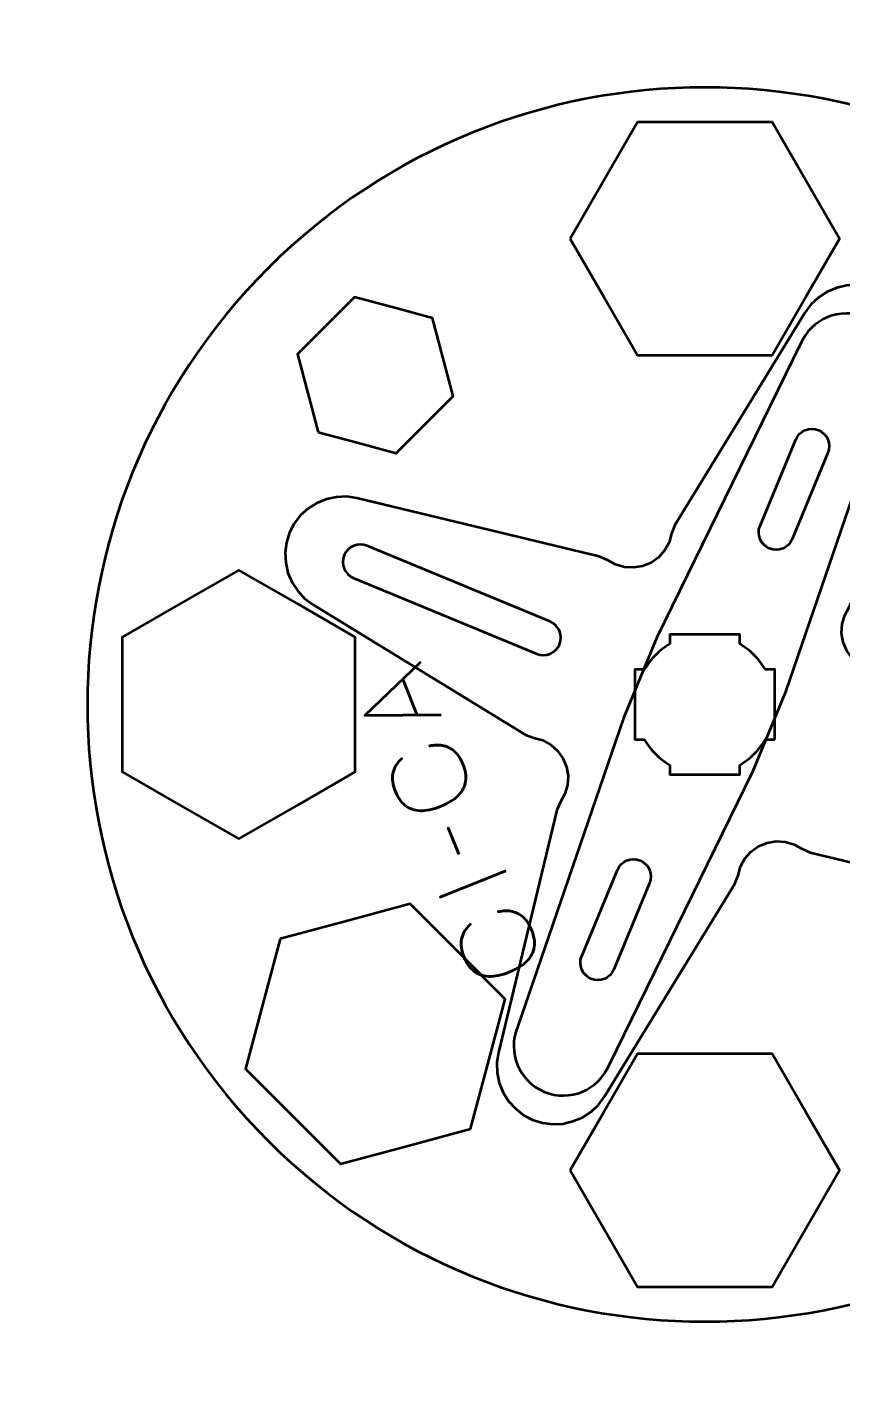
# Model space of a CAD drawing. Header units: centimetres. Extents: x -22.2 to 28.4, y -19.5 to -10.2.
# Drawn here: x 16.59 to 20.09, y -17.76 to -11.94 of the extents above; entities that cross this region are included whole.
import ezdxf

# ---------------------------------------------------------------- set-up
doc = ezdxf.new("R2010")
doc.units = ezdxf.units.CM
doc.header["$MEASUREMENT"] = 0
doc.layers.add('Layer 1', color=7, linetype='Continuous')

msp = doc.modelspace()

# ---------------------------------------------------------------- linework, layer by layer
at = {"layer": 'Layer 1', "lineweight": 53}
for points, knots in [([(17.62617, -12.97616), (18.66087, -11.94146), (20.33911, -11.94146), (21.37384, -12.97619), (21.37384, -12.97619), (22.40854, -14.01089), (22.40854, -15.68913), (21.37384, -16.72383), (21.37384, -16.72383), (20.33911, -17.75855), (18.66087, -17.75855), (17.62617, -16.72385), (17.62617, -16.72385), (16.59144, -15.68913), (16.59144, -14.01089), (17.62617, -12.97616)], [0, 0, 0, 0, 0.25, 0.25, 0.25, 0.25, 0.5, 0.5, 0.5, 0.5, 0.75, 0.75, 0.75, 0.75, 1, 1, 1, 1]), ([(18.92264, -12.85001), (18.92264, -12.85001), (19.06698, -12.60001), (19.06698, -12.60001), (19.06698, -12.60001), (19.06698, -12.60001), (19.21132, -12.35001), (19.21132, -12.35001), (19.21132, -12.35001), (19.21132, -12.35001), (19.49999, -12.35001), (19.49999, -12.35001), (19.49999, -12.35001), (19.49999, -12.35001), (19.78866, -12.35001), (19.78866, -12.35001), (19.78866, -12.35001), (19.78866, -12.35001), (19.933, -12.60001), (19.933, -12.60001), (19.933, -12.60001), (19.933, -12.60001), (20.07734, -12.85001), (20.07734, -12.85001), (20.07734, -12.85001), (20.07734, -12.85001), (19.933, -13.10001), (19.933, -13.10001), (19.933, -13.10001), (19.933, -13.10001), (19.78866, -13.35001), (19.78866, -13.35001), (19.78866, -13.35001), (19.78866, -13.35001), (19.49999, -13.35001), (19.49999, -13.35001), (19.49999, -13.35001), (19.49999, -13.35001), (19.21132, -13.35001), (19.21132, -13.35001), (19.21132, -13.35001), (19.21132, -13.35001), (19.06698, -13.10001), (19.06698, -13.10001), (19.06698, -13.10001), (19.06698, -13.10001), (18.92264, -12.85001), (18.92264, -12.85001)], [0, 0, 0, 0, 0.0833333, 0.0833333, 0.0833333, 0.0833333, 0.1666667, 0.1666667, 0.1666667, 0.1666667, 0.25, 0.25, 0.25, 0.25, 0.3333333, 0.3333333, 0.3333333, 0.3333333, 0.4166667, 0.4166667, 0.4166667, 0.4166667, 0.5, 0.5, 0.5, 0.5, 0.5833333, 0.5833333, 0.5833333, 0.5833333, 0.6666667, 0.6666667, 0.6666667, 0.6666667, 0.75, 0.75, 0.75, 0.75, 0.8333333, 0.8333333, 0.8333333, 0.8333333, 0.9166667, 0.9166667, 0.9166667, 0.9166667, 1, 1, 1, 1]), ([(17.84083, -13.68075), (17.84083, -13.68075), (17.796, -13.51345), (17.796, -13.51345), (17.796, -13.51345), (17.796, -13.51345), (17.75117, -13.34614), (17.75117, -13.34614), (17.75117, -13.34614), (17.75117, -13.34614), (17.87365, -13.22367), (17.87365, -13.22367), (17.87365, -13.22367), (17.87365, -13.22367), (17.99612, -13.10119), (17.99612, -13.10119), (17.99612, -13.10119), (17.99612, -13.10119), (18.16343, -13.14602), (18.16343, -13.14602), (18.16343, -13.14602), (18.16343, -13.14602), (18.33073, -13.19085), (18.33073, -13.19085), (18.33073, -13.19085), (18.33073, -13.19085), (18.37556, -13.35815), (18.37556, -13.35815), (18.37556, -13.35815), (18.37556, -13.35815), (18.42039, -13.52546), (18.42039, -13.52546), (18.42039, -13.52546), (18.42039, -13.52546), (18.29791, -13.64793), (18.29791, -13.64793), (18.29791, -13.64793), (18.29791, -13.64793), (18.17544, -13.77041), (18.17544, -13.77041), (18.17544, -13.77041), (18.17544, -13.77041), (18.00813, -13.72558), (18.00813, -13.72558), (18.00813, -13.72558), (18.00813, -13.72558), (17.84083, -13.68075), (17.84083, -13.68075)], [0, 0, 0, 0, 0.0833333, 0.0833333, 0.0833333, 0.0833333, 0.1666667, 0.1666667, 0.1666667, 0.1666667, 0.25, 0.25, 0.25, 0.25, 0.3333333, 0.3333333, 0.3333333, 0.3333333, 0.4166667, 0.4166667, 0.4166667, 0.4166667, 0.5, 0.5, 0.5, 0.5, 0.5833333, 0.5833333, 0.5833333, 0.5833333, 0.6666667, 0.6666667, 0.6666667, 0.6666667, 0.75, 0.75, 0.75, 0.75, 0.8333333, 0.8333333, 0.8333333, 0.8333333, 0.9166667, 0.9166667, 0.9166667, 0.9166667, 1, 1, 1, 1]), ([(19.73684, -14.0822), (19.72099, -14.12046), (19.73917, -14.16435), (19.77743, -14.18019), (19.77743, -14.18019), (19.81568, -14.19604), (19.85957, -14.17786), (19.87542, -14.1396), (19.87542, -14.1396), (19.87542, -14.1396), (20.02849, -13.77005), (20.02849, -13.77005), (20.02849, -13.77005), (20.04434, -13.73179), (20.02616, -13.68791), (19.9879, -13.67206), (19.9879, -13.67206), (19.94964, -13.65621), (19.90576, -13.67439), (19.88991, -13.71265), (19.88991, -13.71265), (19.88991, -13.71265), (19.73684, -14.0822), (19.73684, -14.0822)], [0, 0, 0, 0, 0.1666667, 0.1666667, 0.1666667, 0.1666667, 0.3333333, 0.3333333, 0.3333333, 0.3333333, 0.5, 0.5, 0.5, 0.5, 0.6666667, 0.6666667, 0.6666667, 0.6666667, 0.8333333, 0.8333333, 0.8333333, 0.8333333, 1, 1, 1, 1]), ([(18.83577, -14.49369), (18.87402, -14.50954), (18.8922, -14.55342), (18.87636, -14.59168), (18.87636, -14.59168), (18.86051, -14.62994), (18.81662, -14.64812), (18.77836, -14.63227), (18.77836, -14.63227), (18.77836, -14.63227), (17.99307, -14.30699), (17.99307, -14.30699), (17.99307, -14.30699), (17.95481, -14.29114), (17.93663, -14.24726), (17.95248, -14.209), (17.95248, -14.209), (17.96832, -14.17074), (18.01221, -14.15256), (18.05047, -14.16841), (18.05047, -14.16841), (18.05047, -14.16841), (18.83577, -14.49369), (18.83577, -14.49369)], [0, 0, 0, 0, 0.1666667, 0.1666667, 0.1666667, 0.1666667, 0.3333333, 0.3333333, 0.3333333, 0.3333333, 0.5, 0.5, 0.5, 0.5, 0.6666667, 0.6666667, 0.6666667, 0.6666667, 0.8333333, 0.8333333, 0.8333333, 0.8333333, 1, 1, 1, 1]), ([(17.49999, -15.42736), (17.49999, -15.42736), (17.24999, -15.28302), (17.24999, -15.28302), (17.24999, -15.28302), (17.24999, -15.28302), (16.99999, -15.13868), (16.99999, -15.13868), (16.99999, -15.13868), (16.99999, -15.13868), (16.99999, -14.85001), (16.99999, -14.85001), (16.99999, -14.85001), (16.99999, -14.85001), (16.99999, -14.56134), (16.99999, -14.56134), (16.99999, -14.56134), (16.99999, -14.56134), (17.24999, -14.417), (17.24999, -14.417), (17.24999, -14.417), (17.24999, -14.417), (17.49999, -14.27266), (17.49999, -14.27266), (17.49999, -14.27266), (17.49999, -14.27266), (17.74999, -14.417), (17.74999, -14.417), (17.74999, -14.417), (17.74999, -14.417), (17.99999, -14.56134), (17.99999, -14.56134), (17.99999, -14.56134), (17.99999, -14.56134), (17.99999, -14.85001), (17.99999, -14.85001), (17.99999, -14.85001), (17.99999, -14.85001), (17.99999, -15.13868), (17.99999, -15.13868), (17.99999, -15.13868), (17.99999, -15.13868), (17.74999, -15.28302), (17.74999, -15.28302), (17.74999, -15.28302), (17.74999, -15.28302), (17.49999, -15.42736), (17.49999, -15.42736)], [0, 0, 0, 0, 0.0833333, 0.0833333, 0.0833333, 0.0833333, 0.1666667, 0.1666667, 0.1666667, 0.1666667, 0.25, 0.25, 0.25, 0.25, 0.3333333, 0.3333333, 0.3333333, 0.3333333, 0.4166667, 0.4166667, 0.4166667, 0.4166667, 0.5, 0.5, 0.5, 0.5, 0.5833333, 0.5833333, 0.5833333, 0.5833333, 0.6666667, 0.6666667, 0.6666667, 0.6666667, 0.75, 0.75, 0.75, 0.75, 0.8333333, 0.8333333, 0.8333333, 0.8333333, 0.9166667, 0.9166667, 0.9166667, 0.9166667, 1, 1, 1, 1]), ([(19.79996, -15.00004), (19.79996, -15.00004), (19.75976, -15.00004), (19.75976, -15.00004), (19.75976, -15.00004), (19.73343, -15.04556), (19.69547, -15.08349), (19.64996, -15.10982), (19.64996, -15.10982), (19.64996, -15.10982), (19.64996, -15.15004), (19.64996, -15.15004), (19.64996, -15.15004), (19.64996, -15.15004), (19.34996, -15.15004), (19.34996, -15.15004), (19.34996, -15.15004), (19.34996, -15.15004), (19.34996, -15.10985), (19.34996, -15.10985), (19.34996, -15.10985), (19.30443, -15.08352), (19.26644, -15.04557), (19.24008, -15.00004), (19.24008, -15.00004), (19.24008, -15.00004), (19.19996, -15.00004), (19.19996, -15.00004), (19.19996, -15.00004), (19.19996, -15.00004), (19.19996, -14.85462), (19.19996, -14.85462), (19.19996, -14.85462), (19.19996, -14.85462), (19.1999, -14.84997), (19.1999, -14.84997), (19.1999, -14.84997), (19.1999, -14.84997), (19.19996, -14.84533), (19.19996, -14.84533), (19.19996, -14.84533), (19.19996, -14.84533), (19.19996, -14.70004), (19.19996, -14.70004), (19.19996, -14.70004), (19.19996, -14.70004), (19.24003, -14.70004), (19.24003, -14.70004), (19.24003, -14.70004), (19.26638, -14.65447), (19.30438, -14.61646), (19.34996, -14.5901), (19.34996, -14.5901), (19.34996, -14.5901), (19.34996, -14.55004), (19.34996, -14.55004), (19.34996, -14.55004), (19.34996, -14.55004), (19.49324, -14.55004), (19.49324, -14.55004), (19.49324, -14.55004), (19.49324, -14.55004), (19.49991, -14.54996), (19.49991, -14.54996), (19.49991, -14.54996), (19.49991, -14.54996), (19.50659, -14.55004), (19.50659, -14.55004), (19.50659, -14.55004), (19.50659, -14.55004), (19.64996, -14.55004), (19.64996, -14.55004), (19.64996, -14.55004), (19.64996, -14.55004), (19.64996, -14.59014), (19.64996, -14.59014), (19.64996, -14.59014), (19.6955, -14.6165), (19.73348, -14.65449), (19.75981, -14.70004), (19.75981, -14.70004), (19.75981, -14.70004), (19.79996, -14.70004), (19.79996, -14.70004), (19.79996, -14.70004), (19.79996, -14.70004), (19.79996, -15.00004), (19.79996, -15.00004)], [0, 0, 0, 0, 0.0454545, 0.0454545, 0.0454545, 0.0454545, 0.0909091, 0.0909091, 0.0909091, 0.0909091, 0.1363636, 0.1363636, 0.1363636, 0.1363636, 0.1818182, 0.1818182, 0.1818182, 0.1818182, 0.2272727, 0.2272727, 0.2272727, 0.2272727, 0.2727273, 0.2727273, 0.2727273, 0.2727273, 0.3181818, 0.3181818, 0.3181818, 0.3181818, 0.3636364, 0.3636364, 0.3636364, 0.3636364, 0.4090909, 0.4090909, 0.4090909, 0.4090909, 0.4545455, 0.4545455, 0.4545455, 0.4545455, 0.5, 0.5, 0.5, 0.5, 0.5454545, 0.5454545, 0.5454545, 0.5454545, 0.5909091, 0.5909091, 0.5909091, 0.5909091, 0.6363636, 0.6363636, 0.6363636, 0.6363636, 0.6818182, 0.6818182, 0.6818182, 0.6818182, 0.7272727, 0.7272727, 0.7272727, 0.7272727, 0.7727273, 0.7727273, 0.7727273, 0.7727273, 0.8181818, 0.8181818, 0.8181818, 0.8181818, 0.8636364, 0.8636364, 0.8636364, 0.8636364, 0.9090909, 0.9090909, 0.9090909, 0.9090909, 0.9545455, 0.9545455, 0.9545455, 0.9545455, 1, 1, 1, 1]), ([(18.97147, -15.92995), (18.95563, -15.96821), (18.97381, -16.0121), (19.01206, -16.02794), (19.01206, -16.02794), (19.05032, -16.04379), (19.09421, -16.02561), (19.11006, -15.98735), (19.11006, -15.98735), (19.11006, -15.98735), (19.26313, -15.6178), (19.26313, -15.6178), (19.26313, -15.6178), (19.27898, -15.57954), (19.2608, -15.53566), (19.22254, -15.51981), (19.22254, -15.51981), (19.18428, -15.50396), (19.14039, -15.52214), (19.12455, -15.5604), (19.12455, -15.5604), (19.12455, -15.5604), (18.97147, -15.92995), (18.97147, -15.92995)], [0, 0, 0, 0, 0.1666667, 0.1666667, 0.1666667, 0.1666667, 0.3333333, 0.3333333, 0.3333333, 0.3333333, 0.5, 0.5, 0.5, 0.5, 0.6666667, 0.6666667, 0.6666667, 0.6666667, 0.8333333, 0.8333333, 0.8333333, 0.8333333, 1, 1, 1, 1]), ([(17.67753, -15.85598), (17.67753, -15.85598), (17.95636, -15.78126), (17.95636, -15.78126), (17.95636, -15.78126), (17.95636, -15.78126), (18.23521, -15.70655), (18.23521, -15.70655), (18.23521, -15.70655), (18.23521, -15.70655), (18.43933, -15.91067), (18.43933, -15.91067), (18.43933, -15.91067), (18.43933, -15.91067), (18.64345, -16.11479), (18.64345, -16.11479), (18.64345, -16.11479), (18.64345, -16.11479), (18.56874, -16.39364), (18.56874, -16.39364), (18.56874, -16.39364), (18.56874, -16.39364), (18.49402, -16.67247), (18.49402, -16.67247), (18.49402, -16.67247), (18.49402, -16.67247), (18.21519, -16.74718), (18.21519, -16.74718), (18.21519, -16.74718), (18.21519, -16.74718), (17.93635, -16.8219), (17.93635, -16.8219), (17.93635, -16.8219), (17.93635, -16.8219), (17.73222, -16.61778), (17.73222, -16.61778), (17.73222, -16.61778), (17.73222, -16.61778), (17.5281, -16.41365), (17.5281, -16.41365), (17.5281, -16.41365), (17.5281, -16.41365), (17.60282, -16.13481), (17.60282, -16.13481), (17.60282, -16.13481), (17.60282, -16.13481), (17.67753, -15.85598), (17.67753, -15.85598)], [0, 0, 0, 0, 0.0833333, 0.0833333, 0.0833333, 0.0833333, 0.1666667, 0.1666667, 0.1666667, 0.1666667, 0.25, 0.25, 0.25, 0.25, 0.3333333, 0.3333333, 0.3333333, 0.3333333, 0.4166667, 0.4166667, 0.4166667, 0.4166667, 0.5, 0.5, 0.5, 0.5, 0.5833333, 0.5833333, 0.5833333, 0.5833333, 0.6666667, 0.6666667, 0.6666667, 0.6666667, 0.75, 0.75, 0.75, 0.75, 0.8333333, 0.8333333, 0.8333333, 0.8333333, 0.9166667, 0.9166667, 0.9166667, 0.9166667, 1, 1, 1, 1]), ([(18.92264, -16.85001), (18.92264, -16.85001), (19.06698, -16.60001), (19.06698, -16.60001), (19.06698, -16.60001), (19.06698, -16.60001), (19.21132, -16.35001), (19.21132, -16.35001), (19.21132, -16.35001), (19.21132, -16.35001), (19.49999, -16.35001), (19.49999, -16.35001), (19.49999, -16.35001), (19.49999, -16.35001), (19.78866, -16.35001), (19.78866, -16.35001), (19.78866, -16.35001), (19.78866, -16.35001), (19.933, -16.60001), (19.933, -16.60001), (19.933, -16.60001), (19.933, -16.60001), (20.07734, -16.85001), (20.07734, -16.85001), (20.07734, -16.85001), (20.07734, -16.85001), (19.933, -17.10001), (19.933, -17.10001), (19.933, -17.10001), (19.933, -17.10001), (19.78866, -17.35001), (19.78866, -17.35001), (19.78866, -17.35001), (19.78866, -17.35001), (19.49999, -17.35001), (19.49999, -17.35001), (19.49999, -17.35001), (19.49999, -17.35001), (19.21132, -17.35001), (19.21132, -17.35001), (19.21132, -17.35001), (19.21132, -17.35001), (19.06698, -17.10001), (19.06698, -17.10001), (19.06698, -17.10001), (19.06698, -17.10001), (18.92264, -16.85001), (18.92264, -16.85001)], [0, 0, 0, 0, 0.0833333, 0.0833333, 0.0833333, 0.0833333, 0.1666667, 0.1666667, 0.1666667, 0.1666667, 0.25, 0.25, 0.25, 0.25, 0.3333333, 0.3333333, 0.3333333, 0.3333333, 0.4166667, 0.4166667, 0.4166667, 0.4166667, 0.5, 0.5, 0.5, 0.5, 0.5833333, 0.5833333, 0.5833333, 0.5833333, 0.6666667, 0.6666667, 0.6666667, 0.6666667, 0.75, 0.75, 0.75, 0.75, 0.8333333, 0.8333333, 0.8333333, 0.8333333, 0.9166667, 0.9166667, 0.9166667, 0.9166667, 1, 1, 1, 1])]:
    msp.add_open_spline(points, degree=3, knots=knots, dxfattribs=at)
at = {"layer": 'Layer 1', "color": 5, "lineweight": 53}
for points, knots in [([(18.61408, -16.344), (18.61408, -16.344), (18.86435, -15.30305), (18.86435, -15.30305), (18.86435, -15.30305), (18.86435, -15.30305), (18.87994, -15.26749), (18.87994, -15.26749), (18.87994, -15.26749), (18.87994, -15.26749), (18.89919, -15.23345), (18.89919, -15.23345), (18.89919, -15.23345), (18.89919, -15.23345), (18.91038, -15.19608), (18.91038, -15.19608), (18.91038, -15.19608), (18.91038, -15.19608), (18.91291, -15.15684), (18.91291, -15.15684), (18.91291, -15.15684), (18.91291, -15.15684), (18.90619, -15.11718), (18.90619, -15.11718), (18.90619, -15.11718), (18.90619, -15.11718), (18.89117, -15.08096), (18.89117, -15.08096), (18.89117, -15.08096), (18.89117, -15.08096), (18.86833, -15.0492), (18.86833, -15.0492), (18.86833, -15.0492), (18.86833, -15.0492), (18.83908, -15.02251), (18.83908, -15.02251), (18.83908, -15.02251), (18.83908, -15.02251), (18.804, -15.00369), (18.804, -15.00369), (18.804, -15.00369), (18.804, -15.00369), (18.76634, -14.99323), (18.76634, -14.99323), (18.76634, -14.99323), (18.76634, -14.99323), (18.72987, -14.97985), (18.72987, -14.97985), (18.72987, -14.97985), (18.72987, -14.97985), (17.81787, -14.42031), (17.81787, -14.42031), (17.81787, -14.42031), (17.81787, -14.42031), (17.78228, -14.39443), (17.78228, -14.39443), (17.78228, -14.39443), (17.78228, -14.39443), (17.75268, -14.36244), (17.75268, -14.36244), (17.75268, -14.36244), (17.75268, -14.36244), (17.7284, -14.32581), (17.7284, -14.32581), (17.7284, -14.32581), (17.7284, -14.32581), (17.71095, -14.28515), (17.71095, -14.28515), (17.71095, -14.28515), (17.71095, -14.28515), (17.70147, -14.24178), (17.70147, -14.24178), (17.70147, -14.24178), (17.70147, -14.24178), (17.69907, -14.19791), (17.69907, -14.19791), (17.69907, -14.19791), (17.69907, -14.19791), (17.70446, -14.15385), (17.70446, -14.15385), (17.70446, -14.15385), (17.70446, -14.15385), (17.71747, -14.11208), (17.71747, -14.11208), (17.71747, -14.11208), (17.71747, -14.11208), (17.73811, -14.07261), (17.73811, -14.07261), (17.73811, -14.07261), (17.73811, -14.07261), (17.76546, -14.03765), (17.76546, -14.03765), (17.76546, -14.03765), (17.76546, -14.03765), (17.79817, -14.00833), (17.79817, -14.00833), (17.79817, -14.00833), (17.79817, -14.00833), (17.83524, -13.9851), (17.83524, -13.9851), (17.83524, -13.9851), (17.83524, -13.9851), (17.87633, -13.96868), (17.87633, -13.96868), (17.87633, -13.96868), (17.87633, -13.96868), (17.9197, -13.95921), (17.9197, -13.95921), (17.9197, -13.95921), (17.9197, -13.95921), (17.96325, -13.95753), (17.96325, -13.95753), (17.96325, -13.95753), (17.96325, -13.95753), (18.00672, -13.96439), (18.00672, -13.96439), (18.00672, -13.96439), (18.00672, -13.96439), (19.04695, -14.21435), (19.04695, -14.21435), (19.04695, -14.21435), (19.04695, -14.21435), (19.0825, -14.22994), (19.0825, -14.22994), (19.0825, -14.22994), (19.0825, -14.22994), (19.11653, -14.24918), (19.11653, -14.24918), (19.11653, -14.24918), (19.11653, -14.24918), (19.15464, -14.26067), (19.15464, -14.26067), (19.15464, -14.26067), (19.15464, -14.26067), (19.1942, -14.26248), (19.1942, -14.26248), (19.1942, -14.26248), (19.1942, -14.26248), (19.2328, -14.25619), (19.2328, -14.25619), (19.2328, -14.25619), (19.2328, -14.25619), (19.26904, -14.24119), (19.26904, -14.24119), (19.26904, -14.24119), (19.26904, -14.24119), (19.30153, -14.21863), (19.30153, -14.21863), (19.30153, -14.21863), (19.30153, -14.21863), (19.32749, -14.18908), (19.32749, -14.18908), (19.32749, -14.18908), (19.32749, -14.18908), (19.3463, -14.15402), (19.3463, -14.15402), (19.3463, -14.15402), (19.3463, -14.15402), (19.35676, -14.11633), (19.35676, -14.11633), (19.35676, -14.11633), (19.35676, -14.11633), (19.37088, -14.08017), (19.37088, -14.08017), (19.37088, -14.08017), (19.37088, -14.08017), (19.92968, -13.16788), (19.92968, -13.16788), (19.92968, -13.16788), (19.92968, -13.16788), (19.95555, -13.13231), (19.95555, -13.13231), (19.95555, -13.13231), (19.95555, -13.13231), (19.98784, -13.10195), (19.98784, -13.10195), (19.98784, -13.10195), (19.98784, -13.10195), (20.02521, -13.078), (20.02521, -13.078), (20.02521, -13.078), (20.02521, -13.078), (20.06587, -13.06055), (20.06587, -13.06055), (20.06587, -13.06055), (20.06587, -13.06055), (20.1085, -13.05077), (20.1085, -13.05077), (20.1085, -13.05077), (20.1085, -13.05077), (20.15237, -13.04836), (20.15237, -13.04836), (20.15237, -13.04836), (20.15237, -13.04836), (20.19643, -13.05375), (20.19643, -13.05375), (20.19643, -13.05375), (20.19643, -13.05375), (20.2382, -13.06676), (20.2382, -13.06676), (20.2382, -13.06676), (20.2382, -13.06676), (20.27766, -13.0874), (20.27766, -13.0874), (20.27766, -13.0874), (20.27766, -13.0874), (20.31264, -13.11475), (20.31264, -13.11475), (20.31264, -13.11475), (20.31264, -13.11475), (20.34196, -13.14747), (20.34196, -13.14747), (20.34196, -13.14747), (20.34196, -13.14747), (20.36519, -13.18453), (20.36519, -13.18453), (20.36519, -13.18453), (20.36519, -13.18453), (20.3816, -13.22562), (20.3816, -13.22562), (20.3816, -13.22562), (20.3816, -13.22562), (20.39109, -13.26899), (20.39109, -13.26899), (20.39109, -13.26899), (20.39109, -13.26899), (20.39246, -13.31328), (20.39246, -13.31328), (20.39246, -13.31328), (20.39246, -13.31328), (20.3856, -13.35673), (20.3856, -13.35673), (20.3856, -13.35673), (20.3856, -13.35673), (20.13564, -14.39694), (20.13564, -14.39694), (20.13564, -14.39694), (20.13564, -14.39694), (20.12005, -14.4325), (20.12005, -14.4325), (20.12005, -14.4325), (20.12005, -14.4325), (20.10081, -14.46654), (20.10081, -14.46654), (20.10081, -14.46654), (20.10081, -14.46654), (20.08931, -14.50464), (20.08931, -14.50464), (20.08931, -14.50464), (20.08931, -14.50464), (20.08677, -14.54389), (20.08677, -14.54389), (20.08677, -14.54389), (20.08677, -14.54389), (20.0938, -14.58282), (20.0938, -14.58282), (20.0938, -14.58282), (20.0938, -14.58282), (20.10881, -14.61904), (20.10881, -14.61904), (20.10881, -14.61904), (20.10881, -14.61904), (20.13167, -14.6508), (20.13167, -14.6508), (20.13167, -14.6508), (20.13167, -14.6508), (20.16091, -14.67748), (20.16091, -14.67748), (20.16091, -14.67748), (20.16091, -14.67748), (20.19598, -14.6963), (20.19598, -14.6963), (20.19598, -14.6963), (20.19598, -14.6963), (20.23365, -14.70676), (20.23365, -14.70676), (20.23365, -14.70676), (20.23365, -14.70676), (20.26909, -14.72058), (20.26909, -14.72058), (20.26909, -14.72058), (20.26909, -14.72058), (21.18211, -15.27967), (21.18211, -15.27967), (21.18211, -15.27967), (21.18211, -15.27967), (21.21768, -15.30556), (21.21768, -15.30556), (21.21768, -15.30556), (21.21768, -15.30556), (21.24731, -15.33755), (21.24731, -15.33755), (21.24731, -15.33755), (21.24731, -15.33755), (21.27127, -15.37491), (21.27127, -15.37491), (21.27127, -15.37491), (21.27127, -15.37491), (21.28872, -15.41557), (21.28872, -15.41557), (21.28872, -15.41557), (21.28872, -15.41557), (21.2985, -15.45821), (21.2985, -15.45821), (21.2985, -15.45821), (21.2985, -15.45821), (21.30089, -15.50207), (21.30089, -15.50207), (21.30089, -15.50207), (21.30089, -15.50207), (21.29552, -15.54614), (21.29552, -15.54614), (21.29552, -15.54614), (21.29552, -15.54614), (21.2822, -15.58864), (21.2822, -15.58864), (21.2822, -15.58864), (21.2822, -15.58864), (21.26186, -15.62738), (21.26186, -15.62738), (21.26186, -15.62738), (21.26186, -15.62738), (21.23451, -15.66234), (21.23451, -15.66234), (21.23451, -15.66234), (21.23451, -15.66234), (21.2018, -15.69166), (21.2018, -15.69166), (21.2018, -15.69166), (21.2018, -15.69166), (21.16443, -15.71563), (21.16443, -15.71563), (21.16443, -15.71563), (21.16443, -15.71563), (21.12334, -15.73204), (21.12334, -15.73204), (21.12334, -15.73204), (21.12334, -15.73204), (21.08028, -15.74078), (21.08028, -15.74078), (21.08028, -15.74078), (21.08028, -15.74078), (21.03671, -15.74246), (21.03671, -15.74246), (21.03671, -15.74246), (21.03671, -15.74246), (20.99325, -15.7356), (20.99325, -15.7356), (20.99325, -15.7356), (20.99325, -15.7356), (19.95201, -15.48608), (19.95201, -15.48608), (19.95201, -15.48608), (19.95201, -15.48608), (19.91749, -15.47006), (19.91749, -15.47006), (19.91749, -15.47006), (19.91749, -15.47006), (19.88345, -15.45081), (19.88345, -15.45081), (19.88345, -15.45081), (19.88345, -15.45081), (19.84534, -15.43932), (19.84534, -15.43932), (19.84534, -15.43932), (19.84534, -15.43932), (19.8058, -15.43752), (19.8058, -15.43752), (19.8058, -15.43752), (19.8058, -15.43752), (19.76718, -15.44381), (19.76718, -15.44381), (19.76718, -15.44381), (19.76718, -15.44381), (19.73096, -15.45881), (19.73096, -15.45881), (19.73096, -15.45881), (19.73096, -15.45881), (19.69816, -15.4821), (19.69816, -15.4821), (19.69816, -15.4821), (19.69816, -15.4821), (19.6722, -15.51164), (19.6722, -15.51164), (19.6722, -15.51164), (19.6722, -15.51164), (19.65369, -15.54598), (19.65369, -15.54598), (19.65369, -15.54598), (19.65369, -15.54598), (19.64323, -15.58366), (19.64323, -15.58366), (19.64323, -15.58366), (19.64323, -15.58366), (19.6291, -15.61982), (19.6291, -15.61982), (19.6291, -15.61982), (19.6291, -15.61982), (19.07001, -16.53285), (19.07001, -16.53285), (19.07001, -16.53285), (19.07001, -16.53285), (19.04413, -16.56843), (19.04413, -16.56843), (19.04413, -16.56843), (19.04413, -16.56843), (19.01184, -16.59878), (19.01184, -16.59878), (19.01184, -16.59878), (19.01184, -16.59878), (18.97447, -16.62274), (18.97447, -16.62274), (18.97447, -16.62274), (18.97447, -16.62274), (18.93411, -16.63946), (18.93411, -16.63946), (18.93411, -16.63946), (18.93411, -16.63946), (18.89118, -16.64997), (18.89118, -16.64997), (18.89118, -16.64997), (18.89118, -16.64997), (18.84761, -16.65165), (18.84761, -16.65165), (18.84761, -16.65165), (18.84761, -16.65165), (18.80354, -16.64625), (18.80354, -16.64625), (18.80354, -16.64625), (18.80354, -16.64625), (18.76104, -16.63294), (18.76104, -16.63294), (18.76104, -16.63294), (18.76104, -16.63294), (18.72231, -16.6126), (18.72231, -16.6126), (18.72231, -16.6126), (18.72231, -16.6126), (18.68734, -16.58526), (18.68734, -16.58526), (18.68734, -16.58526), (18.68734, -16.58526), (18.65772, -16.55327), (18.65772, -16.55327), (18.65772, -16.55327), (18.65772, -16.55327), (18.63479, -16.51548), (18.63479, -16.51548), (18.63479, -16.51548), (18.63479, -16.51548), (18.61808, -16.47512), (18.61808, -16.47512), (18.61808, -16.47512), (18.61808, -16.47512), (18.60859, -16.43175), (18.60859, -16.43175), (18.60859, -16.43175), (18.60859, -16.43175), (18.60723, -16.38746), (18.60723, -16.38746), (18.60723, -16.38746), (18.60723, -16.38746), (18.61408, -16.344), (18.61408, -16.344)], [0, 0, 0, 0, 0.0086207, 0.0086207, 0.0086207, 0.0086207, 0.0172414, 0.0172414, 0.0172414, 0.0172414, 0.0258621, 0.0258621, 0.0258621, 0.0258621, 0.0344828, 0.0344828, 0.0344828, 0.0344828, 0.0431034, 0.0431034, 0.0431034, 0.0431034, 0.0517241, 0.0517241, 0.0517241, 0.0517241, 0.0603448, 0.0603448, 0.0603448, 0.0603448, 0.0689655, 0.0689655, 0.0689655, 0.0689655, 0.0775862, 0.0775862, 0.0775862, 0.0775862, 0.0862069, 0.0862069, 0.0862069, 0.0862069, 0.0948276, 0.0948276, 0.0948276, 0.0948276, 0.1034483, 0.1034483, 0.1034483, 0.1034483, 0.112069, 0.112069, 0.112069, 0.112069, 0.1206897, 0.1206897, 0.1206897, 0.1206897, 0.1293103, 0.1293103, 0.1293103, 0.1293103, 0.137931, 0.137931, 0.137931, 0.137931, 0.1465517, 0.1465517, 0.1465517, 0.1465517, 0.1551724, 0.1551724, 0.1551724, 0.1551724, 0.1637931, 0.1637931, 0.1637931, 0.1637931, 0.1724138, 0.1724138, 0.1724138, 0.1724138, 0.1810345, 0.1810345, 0.1810345, 0.1810345, 0.1896552, 0.1896552, 0.1896552, 0.1896552, 0.1982759, 0.1982759, 0.1982759, 0.1982759, 0.2068966, 0.2068966, 0.2068966, 0.2068966, 0.2155172, 0.2155172, 0.2155172, 0.2155172, 0.2241379, 0.2241379, 0.2241379, 0.2241379, 0.2327586, 0.2327586, 0.2327586, 0.2327586, 0.2413793, 0.2413793, 0.2413793, 0.2413793, 0.25, 0.25, 0.25, 0.25, 0.2586207, 0.2586207, 0.2586207, 0.2586207, 0.2672414, 0.2672414, 0.2672414, 0.2672414, 0.2758621, 0.2758621, 0.2758621, 0.2758621, 0.2844828, 0.2844828, 0.2844828, 0.2844828, 0.2931034, 0.2931034, 0.2931034, 0.2931034, 0.3017241, 0.3017241, 0.3017241, 0.3017241, 0.3103448, 0.3103448, 0.3103448, 0.3103448, 0.3189655, 0.3189655, 0.3189655, 0.3189655, 0.3275862, 0.3275862, 0.3275862, 0.3275862, 0.3362069, 0.3362069, 0.3362069, 0.3362069, 0.3448276, 0.3448276, 0.3448276, 0.3448276, 0.3534483, 0.3534483, 0.3534483, 0.3534483, 0.362069, 0.362069, 0.362069, 0.362069, 0.3706897, 0.3706897, 0.3706897, 0.3706897, 0.3793103, 0.3793103, 0.3793103, 0.3793103, 0.387931, 0.387931, 0.387931, 0.387931, 0.3965517, 0.3965517, 0.3965517, 0.3965517, 0.4051724, 0.4051724, 0.4051724, 0.4051724, 0.4137931, 0.4137931, 0.4137931, 0.4137931, 0.4224138, 0.4224138, 0.4224138, 0.4224138, 0.4310345, 0.4310345, 0.4310345, 0.4310345, 0.4396552, 0.4396552, 0.4396552, 0.4396552, 0.4482759, 0.4482759, 0.4482759, 0.4482759, 0.4568966, 0.4568966, 0.4568966, 0.4568966, 0.4655172, 0.4655172, 0.4655172, 0.4655172, 0.4741379, 0.4741379, 0.4741379, 0.4741379, 0.4827586, 0.4827586, 0.4827586, 0.4827586, 0.4913793, 0.4913793, 0.4913793, 0.4913793, 0.5, 0.5, 0.5, 0.5, 0.5086207, 0.5086207, 0.5086207, 0.5086207, 0.5172414, 0.5172414, 0.5172414, 0.5172414, 0.5258621, 0.5258621, 0.5258621, 0.5258621, 0.5344828, 0.5344828, 0.5344828, 0.5344828, 0.5431034, 0.5431034, 0.5431034, 0.5431034, 0.5517241, 0.5517241, 0.5517241, 0.5517241, 0.5603448, 0.5603448, 0.5603448, 0.5603448, 0.5689655, 0.5689655, 0.5689655, 0.5689655, 0.5775862, 0.5775862, 0.5775862, 0.5775862, 0.5862069, 0.5862069, 0.5862069, 0.5862069, 0.5948276, 0.5948276, 0.5948276, 0.5948276, 0.6034483, 0.6034483, 0.6034483, 0.6034483, 0.612069, 0.612069, 0.612069, 0.612069, 0.6206897, 0.6206897, 0.6206897, 0.6206897, 0.6293103, 0.6293103, 0.6293103, 0.6293103, 0.637931, 0.637931, 0.637931, 0.637931, 0.6465517, 0.6465517, 0.6465517, 0.6465517, 0.6551724, 0.6551724, 0.6551724, 0.6551724, 0.6637931, 0.6637931, 0.6637931, 0.6637931, 0.6724138, 0.6724138, 0.6724138, 0.6724138, 0.6810345, 0.6810345, 0.6810345, 0.6810345, 0.6896552, 0.6896552, 0.6896552, 0.6896552, 0.6982759, 0.6982759, 0.6982759, 0.6982759, 0.7068966, 0.7068966, 0.7068966, 0.7068966, 0.7155172, 0.7155172, 0.7155172, 0.7155172, 0.7241379, 0.7241379, 0.7241379, 0.7241379, 0.7327586, 0.7327586, 0.7327586, 0.7327586, 0.7413793, 0.7413793, 0.7413793, 0.7413793, 0.75, 0.75, 0.75, 0.75, 0.7586207, 0.7586207, 0.7586207, 0.7586207, 0.7672414, 0.7672414, 0.7672414, 0.7672414, 0.7758621, 0.7758621, 0.7758621, 0.7758621, 0.7844828, 0.7844828, 0.7844828, 0.7844828, 0.7931034, 0.7931034, 0.7931034, 0.7931034, 0.8017241, 0.8017241, 0.8017241, 0.8017241, 0.8103448, 0.8103448, 0.8103448, 0.8103448, 0.8189655, 0.8189655, 0.8189655, 0.8189655, 0.8275862, 0.8275862, 0.8275862, 0.8275862, 0.8362069, 0.8362069, 0.8362069, 0.8362069, 0.8448276, 0.8448276, 0.8448276, 0.8448276, 0.8534483, 0.8534483, 0.8534483, 0.8534483, 0.862069, 0.862069, 0.862069, 0.862069, 0.8706897, 0.8706897, 0.8706897, 0.8706897, 0.8793103, 0.8793103, 0.8793103, 0.8793103, 0.887931, 0.887931, 0.887931, 0.887931, 0.8965517, 0.8965517, 0.8965517, 0.8965517, 0.9051724, 0.9051724, 0.9051724, 0.9051724, 0.9137931, 0.9137931, 0.9137931, 0.9137931, 0.9224138, 0.9224138, 0.9224138, 0.9224138, 0.9310345, 0.9310345, 0.9310345, 0.9310345, 0.9396552, 0.9396552, 0.9396552, 0.9396552, 0.9482759, 0.9482759, 0.9482759, 0.9482759, 0.9568966, 0.9568966, 0.9568966, 0.9568966, 0.9655172, 0.9655172, 0.9655172, 0.9655172, 0.9741379, 0.9741379, 0.9741379, 0.9741379, 0.9827586, 0.9827586, 0.9827586, 0.9827586, 0.9913793, 0.9913793, 0.9913793, 0.9913793, 1, 1, 1, 1]), ([(19.8489, -14.79158), (19.8489, -14.79158), (19.7054, -15.13803), (19.7054, -15.13803), (19.7054, -15.13803), (19.7054, -15.13803), (19.0888, -16.39798), (19.0888, -16.39798), (19.0888, -16.39798), (19.04401, -16.50611), (18.91929, -16.55777), (18.81116, -16.51298), (18.81116, -16.51298), (18.70303, -16.46819), (18.65136, -16.34347), (18.69615, -16.23534), (18.69615, -16.23534), (18.69615, -16.23534), (19.15107, -14.90842), (19.15107, -14.90842), (19.15107, -14.90842), (19.15107, -14.90842), (19.29458, -14.56197), (19.29458, -14.56197), (19.29458, -14.56197), (19.29458, -14.56197), (19.91117, -13.30202), (19.91117, -13.30202), (19.91117, -13.30202), (19.95596, -13.19389), (20.08069, -13.14223), (20.18882, -13.18702), (20.18882, -13.18702), (20.29695, -13.23181), (20.34861, -13.35653), (20.30382, -13.46466), (20.30382, -13.46466), (20.30382, -13.46466), (19.8489, -14.79158), (19.8489, -14.79158)], [0, 0, 0, 0, 0.1, 0.1, 0.1, 0.1, 0.2, 0.2, 0.2, 0.2, 0.3, 0.3, 0.3, 0.3, 0.4, 0.4, 0.4, 0.4, 0.5, 0.5, 0.5, 0.5, 0.6, 0.6, 0.6, 0.6, 0.7, 0.7, 0.7, 0.7, 0.8, 0.8, 0.8, 0.8, 0.9, 0.9, 0.9, 0.9, 1, 1, 1, 1]), ([(18.36897, -14.89454), (18.36897, -14.89454), (18.04065, -14.89661), (18.04065, -14.89661), (18.04065, -14.89661), (18.04065, -14.89661), (18.27808, -14.66966), (18.27808, -14.66966), (18.27808, -14.66966), (18.27808, -14.66966), (18.04065, -14.89661), (18.04065, -14.89661), (18.04065, -14.89661), (18.04065, -14.89661), (18.36897, -14.89454), (18.36897, -14.89454)], [0, 0, 0, 0, 0.25, 0.25, 0.25, 0.25, 0.5, 0.5, 0.5, 0.5, 0.75, 0.75, 0.75, 0.75, 1, 1, 1, 1]), ([(18.2656, -14.89526), (18.2656, -14.89526), (18.20344, -14.7414), (18.20344, -14.7414), (18.20344, -14.7414), (18.20344, -14.7414), (18.2656, -14.89526), (18.2656, -14.89526)], [0, 0, 0, 0, 0.5, 0.5, 0.5, 0.5, 1, 1, 1, 1]), ([(18.31591, -15.02827), (18.34009, -15.02347), (18.36154, -15.02323), (18.3802, -15.02769), (18.3802, -15.02769), (18.39886, -15.03216), (18.41493, -15.04105), (18.42844, -15.05429), (18.42844, -15.05429), (18.44193, -15.06754), (18.45301, -15.08491), (18.46164, -15.10638), (18.46164, -15.10638), (18.47227, -15.1325), (18.47616, -15.15667), (18.47328, -15.17901), (18.47328, -15.17901), (18.47041, -15.20135), (18.4602, -15.22158), (18.44269, -15.23977), (18.44269, -15.23977), (18.42511, -15.25796), (18.3997, -15.27383), (18.36629, -15.28737), (18.36629, -15.28737), (18.33294, -15.30076), (18.30367, -15.307), (18.27842, -15.30615), (18.27842, -15.30615), (18.25317, -15.30522), (18.23178, -15.29777), (18.21413, -15.28371), (18.21413, -15.28371), (18.19647, -15.26966), (18.18246, -15.24957), (18.17196, -15.22344), (18.17196, -15.22344), (18.16056, -15.19554), (18.15712, -15.16976), (18.16149, -15.14609), (18.16149, -15.14609), (18.16586, -15.12241), (18.17882, -15.10116), (18.20036, -15.08229), (18.20036, -15.08229), (18.17882, -15.10116), (18.16586, -15.12241), (18.16149, -15.14609), (18.16149, -15.14609), (18.15712, -15.16976), (18.16056, -15.19554), (18.17196, -15.22344), (18.17196, -15.22344), (18.18246, -15.24957), (18.19647, -15.26966), (18.21413, -15.28371), (18.21413, -15.28371), (18.23178, -15.29777), (18.25317, -15.30522), (18.27842, -15.30615), (18.27842, -15.30615), (18.30367, -15.307), (18.33294, -15.30076), (18.36629, -15.28737), (18.36629, -15.28737), (18.3997, -15.27383), (18.42511, -15.25796), (18.44269, -15.23977), (18.44269, -15.23977), (18.4602, -15.22158), (18.47041, -15.20135), (18.47328, -15.17901), (18.47328, -15.17901), (18.47616, -15.15667), (18.47227, -15.1325), (18.46164, -15.10638), (18.46164, -15.10638), (18.45301, -15.08491), (18.44193, -15.06754), (18.42844, -15.05429), (18.42844, -15.05429), (18.41493, -15.04105), (18.39886, -15.03216), (18.3802, -15.02769), (18.3802, -15.02769), (18.36154, -15.02323), (18.34009, -15.02347), (18.31591, -15.02827)], [0, 0, 0, 0, 0.0454545, 0.0454545, 0.0454545, 0.0454545, 0.0909091, 0.0909091, 0.0909091, 0.0909091, 0.1363636, 0.1363636, 0.1363636, 0.1363636, 0.1818182, 0.1818182, 0.1818182, 0.1818182, 0.2272727, 0.2272727, 0.2272727, 0.2272727, 0.2727273, 0.2727273, 0.2727273, 0.2727273, 0.3181818, 0.3181818, 0.3181818, 0.3181818, 0.3636364, 0.3636364, 0.3636364, 0.3636364, 0.4090909, 0.4090909, 0.4090909, 0.4090909, 0.4545455, 0.4545455, 0.4545455, 0.4545455, 0.5, 0.5, 0.5, 0.5, 0.5454545, 0.5454545, 0.5454545, 0.5454545, 0.5909091, 0.5909091, 0.5909091, 0.5909091, 0.6363636, 0.6363636, 0.6363636, 0.6363636, 0.6818182, 0.6818182, 0.6818182, 0.6818182, 0.7272727, 0.7272727, 0.7272727, 0.7272727, 0.7727273, 0.7727273, 0.7727273, 0.7727273, 0.8181818, 0.8181818, 0.8181818, 0.8181818, 0.8636364, 0.8636364, 0.8636364, 0.8636364, 0.9090909, 0.9090909, 0.9090909, 0.9090909, 0.9545455, 0.9545455, 0.9545455, 0.9545455, 1, 1, 1, 1]), ([(18.44423, -15.4933), (18.44423, -15.4933), (18.39809, -15.37908), (18.39809, -15.37908), (18.39809, -15.37908), (18.39809, -15.37908), (18.44423, -15.4933), (18.44423, -15.4933)], [0, 0, 0, 0, 0.5, 0.5, 0.5, 0.5, 1, 1, 1, 1]), ([(18.64653, -15.56362), (18.64653, -15.56362), (18.36351, -15.67792), (18.36351, -15.67792), (18.36351, -15.67792), (18.36351, -15.67792), (18.64653, -15.56362), (18.64653, -15.56362)], [0, 0, 0, 0, 0.5, 0.5, 0.5, 0.5, 1, 1, 1, 1]), ([(18.61059, -15.73969), (18.63477, -15.73489), (18.65622, -15.73465), (18.67488, -15.73911), (18.67488, -15.73911), (18.69354, -15.74358), (18.70961, -15.75247), (18.72312, -15.76571), (18.72312, -15.76571), (18.73661, -15.77896), (18.74769, -15.79633), (18.75632, -15.8178), (18.75632, -15.8178), (18.76695, -15.84392), (18.77084, -15.86809), (18.76796, -15.89043), (18.76796, -15.89043), (18.76509, -15.91277), (18.75488, -15.933), (18.73737, -15.95119), (18.73737, -15.95119), (18.71979, -15.96938), (18.69438, -15.98525), (18.66097, -15.99879), (18.66097, -15.99879), (18.62762, -16.01218), (18.59835, -16.01842), (18.5731, -16.01757), (18.5731, -16.01757), (18.54785, -16.01664), (18.52646, -16.00919), (18.50881, -15.99513), (18.50881, -15.99513), (18.49115, -15.98108), (18.47714, -15.96099), (18.46664, -15.93486), (18.46664, -15.93486), (18.45524, -15.90696), (18.4518, -15.88118), (18.45617, -15.85751), (18.45617, -15.85751), (18.46054, -15.83383), (18.4735, -15.81258), (18.49504, -15.79371), (18.49504, -15.79371), (18.4735, -15.81258), (18.46054, -15.83383), (18.45617, -15.85751), (18.45617, -15.85751), (18.4518, -15.88118), (18.45524, -15.90696), (18.46664, -15.93486), (18.46664, -15.93486), (18.47714, -15.96099), (18.49115, -15.98108), (18.50881, -15.99513), (18.50881, -15.99513), (18.52646, -16.00919), (18.54785, -16.01664), (18.5731, -16.01757), (18.5731, -16.01757), (18.59835, -16.01842), (18.62762, -16.01218), (18.66097, -15.99879), (18.66097, -15.99879), (18.69438, -15.98525), (18.71979, -15.96938), (18.73737, -15.95119), (18.73737, -15.95119), (18.75488, -15.933), (18.76509, -15.91277), (18.76796, -15.89043), (18.76796, -15.89043), (18.77084, -15.86809), (18.76695, -15.84392), (18.75632, -15.8178), (18.75632, -15.8178), (18.74769, -15.79633), (18.73661, -15.77896), (18.72312, -15.76571), (18.72312, -15.76571), (18.70961, -15.75247), (18.69354, -15.74358), (18.67488, -15.73911), (18.67488, -15.73911), (18.65622, -15.73465), (18.63477, -15.73489), (18.61059, -15.73969)], [0, 0, 0, 0, 0.0454545, 0.0454545, 0.0454545, 0.0454545, 0.0909091, 0.0909091, 0.0909091, 0.0909091, 0.1363636, 0.1363636, 0.1363636, 0.1363636, 0.1818182, 0.1818182, 0.1818182, 0.1818182, 0.2272727, 0.2272727, 0.2272727, 0.2272727, 0.2727273, 0.2727273, 0.2727273, 0.2727273, 0.3181818, 0.3181818, 0.3181818, 0.3181818, 0.3636364, 0.3636364, 0.3636364, 0.3636364, 0.4090909, 0.4090909, 0.4090909, 0.4090909, 0.4545455, 0.4545455, 0.4545455, 0.4545455, 0.5, 0.5, 0.5, 0.5, 0.5454545, 0.5454545, 0.5454545, 0.5454545, 0.5909091, 0.5909091, 0.5909091, 0.5909091, 0.6363636, 0.6363636, 0.6363636, 0.6363636, 0.6818182, 0.6818182, 0.6818182, 0.6818182, 0.7272727, 0.7272727, 0.7272727, 0.7272727, 0.7727273, 0.7727273, 0.7727273, 0.7727273, 0.8181818, 0.8181818, 0.8181818, 0.8181818, 0.8636364, 0.8636364, 0.8636364, 0.8636364, 0.9090909, 0.9090909, 0.9090909, 0.9090909, 0.9545455, 0.9545455, 0.9545455, 0.9545455, 1, 1, 1, 1])]:
    msp.add_open_spline(points, degree=3, knots=knots, dxfattribs=at)

doc.saveas('drawing.dxf')
